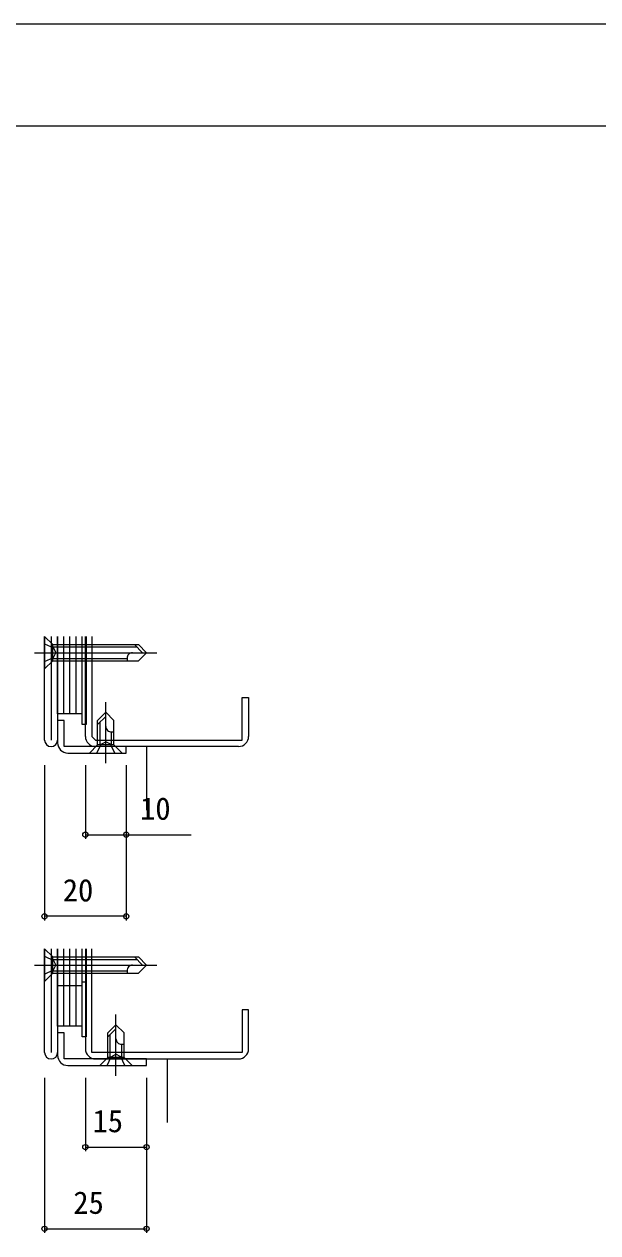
# Model space of a CAD drawing. Units: millimetres, scale not verified. Extents: x -437 to 438, y -344 to 340.
# Drawn here: x 46.4 to 187, y 10 to 306.2 of the extents above; entities that cross this region are included whole.
import ezdxf
from ezdxf.enums import TextEntityAlignment as Align

# ---------------------------------------------------------------- set-up
doc = ezdxf.new("R2010")
doc.units = ezdxf.units.MM
doc.header["$LTSCALE"] = 2
for name, color, linetype in [('0-2_YKK_11', 7, 'Continuous'), ('0-4_YKK_13', 4, 'Continuous'), ('0-6_YKK_D', 6, 'Continuous'), ('0-7_YKK_ZWAK', 7, 'Continuous'), ('0-8_YSS_KE', 3, 'Continuous')]:
    doc.layers.add(name, color=color, linetype=linetype)
doc.styles.add('ＭＳ ゴシック', font='')
doc.styles.get('ＭＳ ゴシック').set_extended_font_data('MS Gothic')

msp = doc.modelspace()

# ---------------------------------------------------------------- linework, layer by layer
at = {"layer": '0-2_YKK_11'}
for p, q in [((51.4, 130.8), (51.4, 156.2)), ((53, 156.2), (53, 130.8)), ((54.6, 156.2), (54.6, 130.8)), ((61.4, 131.7), (61.4, 156.2)), ((63, 156.2), (63, 131.7)), ((98.9, 129.2), (63.9, 129.2)), ((51.4, 54.246), (51.4, 79.646)), ((53, 79.646), (53, 54.246)), ((54.6, 79.646), (54.6, 54.246)), ((61.4, 79.646), (61.4, 55.146)), ((63.9, 52.646), (98.9, 52.646))]:
    msp.add_line(p, q, dxfattribs=at)
for points in [[(63, 131.7), (63.9, 130.8), (99.8, 130.8), (99.8, 141.2), (101.4, 141.2), (101.4, 131.7)], [(71.4, 129.2), (56.2, 129.2), (56.2, 135.6), (54.6, 135.6), (54.6, 130.1)], [(57.1, 127.6), (71.4, 127.6), (71.4, 129.2)], [(101.4, 55.146), (101.4, 64.646), (99.8, 64.646), (99.8, 54.246), (63, 54.246), (63, 79.646)], [(76.4, 52.646), (56.2, 52.646), (56.2, 59.046), (54.6, 59.046), (54.6, 53.546)], [(57.1, 51.046), (76.4, 51.046), (76.4, 52.646)]]:
    msp.add_lwpolyline(points, dxfattribs=at)
for centre, radius, start, end in [((53, 130.8), 1.6, 180, 0), ((63.9, 131.7), 2.5, 180, 270), ((98.9, 131.7), 2.5, 270, 0), ((57.1, 130.1), 2.5, 180, 270), ((53, 54.246), 1.6, 180, 0), ((57.1, 53.546), 2.5, 180, 270), ((63.9, 55.146), 2.5, 180, 270), ((98.9, 55.146), 2.5, 270, 0)]:
    msp.add_arc(centre, radius, start, end, dxfattribs=at)
at = {"layer": '0-4_YKK_13'}
for p, q in [((51.4, 156.2), (53.4, 154.2)), ((54.6, 137.2), (54.6, 156.2)), ((56.1, 137.2), (56.1, 156.2)), ((56.1, 137.2), (56.1, 156.2)), ((57.6, 137.2), (57.6, 156.2)), ((57.6, 137.2), (57.6, 156.2)), ((59.1, 137.2), (59.1, 156.2)), ((59.1, 137.2), (59.1, 156.2)), ((60.6, 137.2), (60.6, 156.2)), ((60.6, 134.6), (60.6, 156.2)), ((61.6, 156.2), (61.6, 134.6)), ((73.4, 154.2), (75.4, 152.2)), ((48.9, 152.2), (78.9, 152.2)), ((53.4, 153.6), (74, 153.6)), ((53.4, 150.8), (71.6, 150.8)), ((71.6, 150.8), (71.6, 150.2)), ((66.4, 125.1), (66.4, 140.1)), ((64.4, 134.6), (66.4, 136.6)), ((61.6, 134.6), (60.6, 134.6)), ((65, 129.6), (65, 135.2)), ((67.8, 132.8), (68.4, 132.8)), ((67.8, 129.6), (67.8, 132.8)), ((62.4, 127.6), (64.4, 129.6)), ((51.4, 79.646), (53.4, 77.646)), ((53.4, 77.046), (74, 77.046)), ((54.6, 60.646), (54.6, 79.646)), ((56.1, 60.646), (56.1, 79.646)), ((56.1, 60.646), (56.1, 79.646)), ((57.6, 60.646), (57.6, 79.646)), ((57.6, 60.646), (57.6, 79.646)), ((59.1, 60.646), (59.1, 79.646)), ((59.1, 60.646), (59.1, 79.646)), ((60.6, 60.646), (60.6, 79.646)), ((60.6, 58.046), (60.6, 79.646)), ((61.6, 79.646), (61.6, 58.046)), ((73.4, 77.646), (75.4, 75.646)), ((48.9, 75.646), (78.9, 75.646)), ((53.4, 74.246), (71.6, 74.246)), ((71.6, 74.246), (71.6, 73.646)), ((60.6, 71.546), (61.6, 71.546)), ((54.6, 70.646), (56.1, 70.646)), ((56.1, 70.646), (57.6, 70.646)), ((57.6, 70.646), (59.1, 70.646)), ((59.1, 70.646), (60.6, 70.646)), ((68.9, 48.546), (68.9, 63.546)), ((56.1, 60.646), (54.6, 60.646)), ((57.6, 60.646), (56.1, 60.646)), ((59.1, 60.646), (57.6, 60.646)), ((60.6, 60.646), (59.1, 60.646)), ((66.9, 58.046), (68.9, 60.046)), ((61.6, 58.046), (60.6, 58.046)), ((67.5, 53.046), (67.5, 58.646)), ((70.3, 56.246), (70.9, 56.246)), ((70.3, 53.046), (70.3, 56.246)), ((64.9, 51.046), (66.9, 53.046))]:
    msp.add_line(p, q, dxfattribs=at)
for points in [[(51.4, 156.2), (51.4, 148.2), (53.4, 150.2), (53.4, 154.2)], [(51.4, 154.4), (53.553, 153.35), (54.164, 152.2)], [(53.4, 154.2), (74.4, 154.2), (76.4, 152.2)], [(51.4, 150), (53.553, 151.05), (54.164, 152.2)], [(53.4, 150.2), (74.4, 150.2), (76.4, 152.2)], [(60.6, 137.2), (59.1, 137.2), (57.6, 137.2), (56.1, 137.2), (54.6, 137.2)], [(64.4, 129.6), (64.4, 135.6), (66.4, 137.6)], [(68.4, 129.6), (68.4, 135.6), (66.4, 137.6)], [(64.2, 127.6), (65.25, 129.753), (66.4, 130.364)], [(68.6, 127.6), (67.55, 129.753), (66.4, 130.364)], [(62.4, 127.6), (70.4, 127.6), (68.4, 129.6), (64.4, 129.6)], [(51.4, 79.646), (51.4, 71.646), (53.4, 73.646), (53.4, 77.646)], [(51.4, 77.846), (53.553, 76.796), (54.164, 75.646)], [(53.4, 77.646), (74.4, 77.646), (76.4, 75.646)], [(51.4, 73.446), (53.553, 74.496), (54.164, 75.646)], [(53.4, 73.646), (74.4, 73.646), (76.4, 75.646)], [(66.9, 53.046), (66.9, 59.046), (68.9, 61.046)], [(70.9, 53.046), (70.9, 59.046), (68.9, 61.046)], [(66.7, 51.046), (67.75, 53.199), (68.9, 53.81)], [(71.1, 51.046), (70.05, 53.199), (68.9, 53.81)], [(64.9, 51.046), (72.9, 51.046), (70.9, 53.046), (66.9, 53.046)]]:
    msp.add_lwpolyline(points, dxfattribs=at)
for centre, start, end in [((72.932, 150.867), 90, 182.86598), ((67.733, 134.132), 180, 272.86598), ((72.932, 74.313), 90, 182.86598), ((70.233, 57.578), 180, 272.86598)]:
    msp.add_arc(centre, 1.333, start, end, dxfattribs=at)
at = {"layer": '0-6_YKK_D'}
for p, q in [((51.4, 124.6), (51.4, 86.6)), ((61.4, 124.6), (61.4, 106.6)), ((71.4, 124.6), (71.4, 106.6)), ((71.4, 124.6), (71.4, 86.6)), ((71.4, 87.6), (51.4, 87.6)), ((51.4, 48.046), (51.4, 10.046)), ((61.4, 48.046), (61.4, 30.046)), ((76.4, 48.046), (76.4, 30.046)), ((76.4, 48.046), (76.4, 10.046)), ((61.4, 31.046), (76.4, 31.046)), ((51.4, 11.046), (76.4, 11.046))]:
    msp.add_line(p, q, dxfattribs=at)
msp.add_lwpolyline([(61.4, 107.6), (71.4, 107.6), (87.325, 107.6)], dxfattribs=at)
for centre in [(61.4, 107.6), (71.4, 107.6), (51.4, 87.6), (71.4, 87.6), (61.4, 31.046), (76.4, 31.046), (51.4, 11.046), (76.4, 11.046)]:
    msp.add_circle(centre, 0.637, dxfattribs=at)
at = {"layer": '0-7_YKK_ZWAK'}
for p, q in [((438.4, 306.2), (-436.6, 306.2)), ((438.4, 281.2), (-436.6, 281.2))]:
    msp.add_line(p, q, dxfattribs=at)
at = {"layer": '0-8_YSS_KE'}
for p, q in [((76.4, 129.2), (76.4, 113.6)), ((81.4, 52.646), (81.4, 37.046))]:
    msp.add_line(p, q, dxfattribs=at)

# ---------------------------------------------------------------- texts
at = {"layer": '0-6_YKK_D', "style": 'ＭＳ ゴシック'}
for s, p in [('10', (74.799, 109.6)), ('20', (55.86, 89.6)), ('15', (63.147, 33.046)), ('25', (58.445, 13.046))]:
    msp.add_text(s, height=5.499, dxfattribs=at).set_placement(p, align=Align.BOTTOM_LEFT)

doc.saveas('drawing.dxf')
